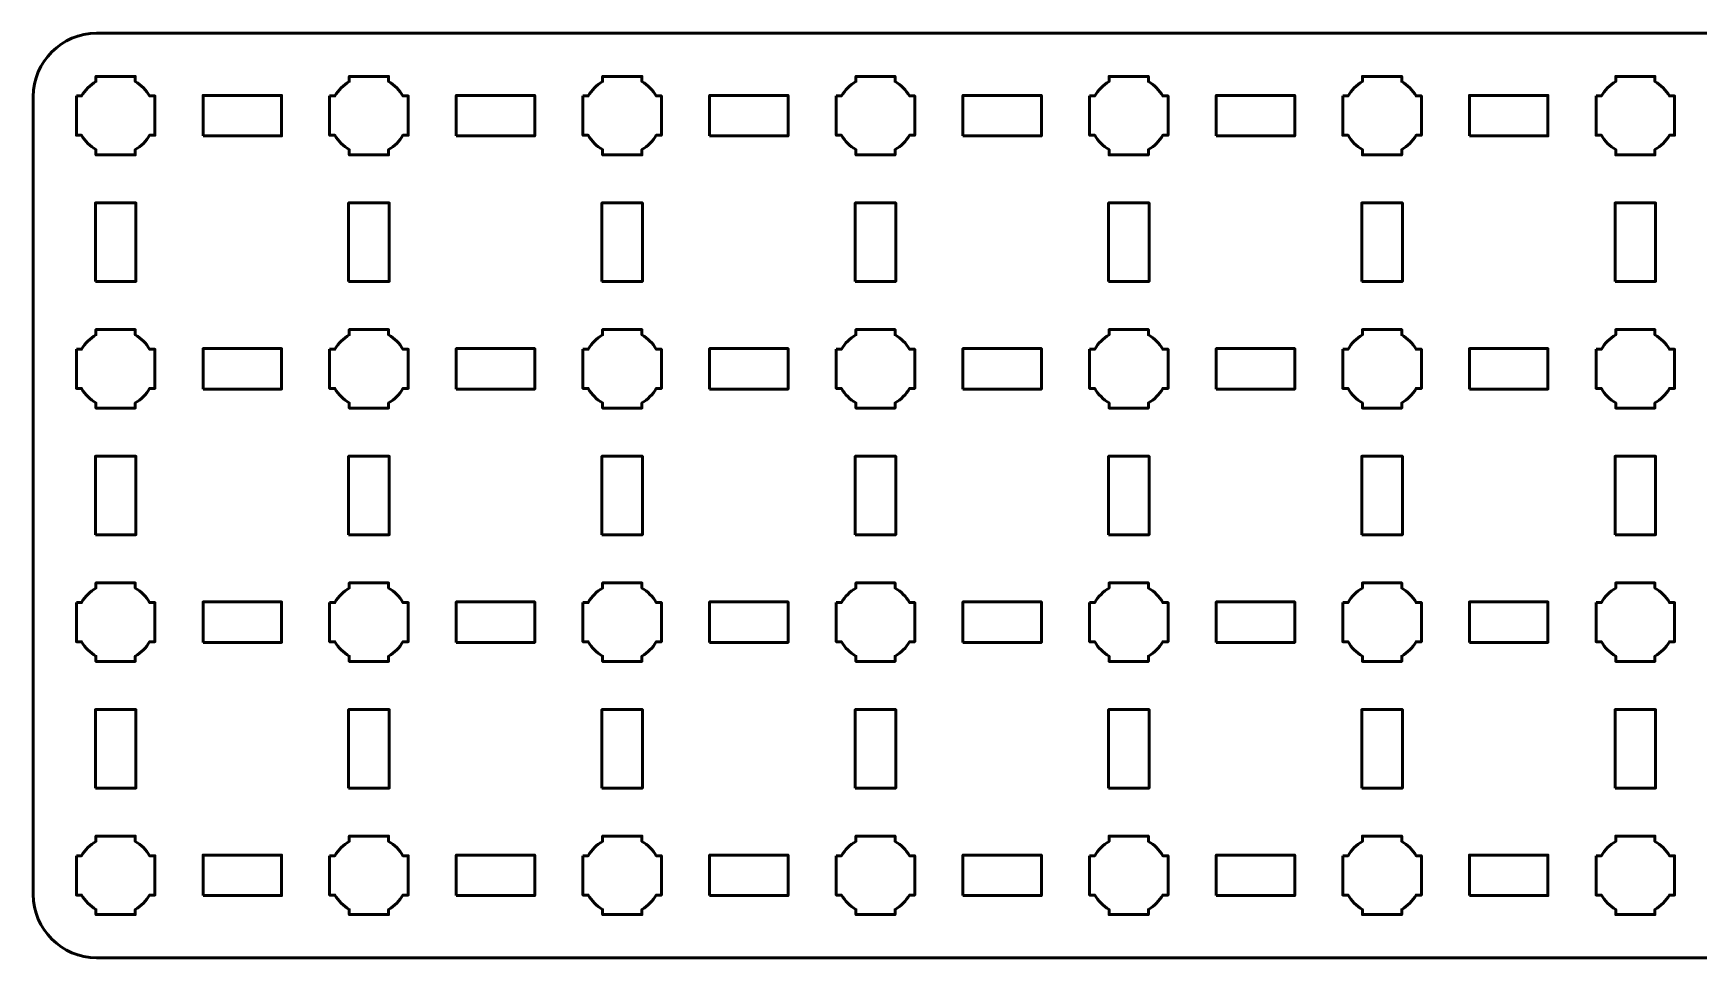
# Model space of a CAD drawing. Header units: centimetres. Extents: x -24.1 to 3.1, y -18.5 to -11.2.
# Drawn here: x -24.15 to -11, y -18.5 to -11.2 of the extents above; entities that cross this region are included whole.
import ezdxf

# ---------------------------------------------------------------- set-up
doc = ezdxf.new("R2010")
doc.units = ezdxf.units.CM
doc.header["$MEASUREMENT"] = 0
doc.layers.add('Layer 1', color=7, linetype='Continuous')

msp = doc.modelspace()

# ---------------------------------------------------------------- linework, layer by layer
at = {"layer": 'Layer 1', "color": 250, "lineweight": 53}
for points in [[(-22.81, -12.01), (-22.19, -12.01), (-22.19, -11.69), (-22.81, -11.69), (-22.81, -12.01)], [(-20.81, -12.01), (-20.19, -12.01), (-20.19, -11.69), (-20.81, -11.69), (-20.81, -12.01)], [(-18.81, -12.01), (-18.19, -12.01), (-18.19, -11.69), (-18.81, -11.69), (-18.81, -12.01)], [(-16.81, -12.01), (-16.19, -12.01), (-16.19, -11.69), (-16.81, -11.69), (-16.81, -12.01)], [(-14.81, -12.01), (-14.19, -12.01), (-14.19, -11.69), (-14.81, -11.69), (-14.81, -12.01)], [(-12.81, -12.01), (-12.19, -12.01), (-12.19, -11.69), (-12.81, -11.69), (-12.81, -12.01)], [(-23.66, -13.16), (-23.34, -13.16), (-23.34, -12.54), (-23.66, -12.54), (-23.66, -13.16)], [(-21.66, -13.16), (-21.34, -13.16), (-21.34, -12.54), (-21.66, -12.54), (-21.66, -13.16)], [(-19.66, -13.16), (-19.34, -13.16), (-19.34, -12.54), (-19.66, -12.54), (-19.66, -13.16)], [(-17.66, -13.16), (-17.34, -13.16), (-17.34, -12.54), (-17.66, -12.54), (-17.66, -13.16)], [(-15.66, -13.16), (-15.34, -13.16), (-15.34, -12.54), (-15.66, -12.54), (-15.66, -13.16)], [(-13.66, -13.16), (-13.34, -13.16), (-13.34, -12.54), (-13.66, -12.54), (-13.66, -13.16)], [(-11.66, -13.16), (-11.34, -13.16), (-11.34, -12.54), (-11.66, -12.54), (-11.66, -13.16)], [(-22.81, -14.01), (-22.19, -14.01), (-22.19, -13.69), (-22.81, -13.69), (-22.81, -14.01)], [(-20.81, -14.01), (-20.19, -14.01), (-20.19, -13.69), (-20.81, -13.69), (-20.81, -14.01)], [(-18.81, -14.01), (-18.19, -14.01), (-18.19, -13.69), (-18.81, -13.69), (-18.81, -14.01)], [(-16.81, -14.01), (-16.19, -14.01), (-16.19, -13.69), (-16.81, -13.69), (-16.81, -14.01)], [(-14.81, -14.01), (-14.19, -14.01), (-14.19, -13.69), (-14.81, -13.69), (-14.81, -14.01)], [(-12.81, -14.01), (-12.19, -14.01), (-12.19, -13.69), (-12.81, -13.69), (-12.81, -14.01)], [(-23.66, -15.16), (-23.34, -15.16), (-23.34, -14.54), (-23.66, -14.54), (-23.66, -15.16)], [(-21.66, -15.16), (-21.34, -15.16), (-21.34, -14.54), (-21.66, -14.54), (-21.66, -15.16)], [(-19.66, -15.16), (-19.34, -15.16), (-19.34, -14.54), (-19.66, -14.54), (-19.66, -15.16)], [(-17.66, -15.16), (-17.34, -15.16), (-17.34, -14.54), (-17.66, -14.54), (-17.66, -15.16)], [(-15.66, -15.16), (-15.34, -15.16), (-15.34, -14.54), (-15.66, -14.54), (-15.66, -15.16)], [(-13.66, -15.16), (-13.34, -15.16), (-13.34, -14.54), (-13.66, -14.54), (-13.66, -15.16)], [(-11.66, -15.16), (-11.34, -15.16), (-11.34, -14.54), (-11.66, -14.54), (-11.66, -15.16)], [(-22.81, -16.01), (-22.19, -16.01), (-22.19, -15.69), (-22.81, -15.69), (-22.81, -16.01)], [(-20.81, -16.01), (-20.19, -16.01), (-20.19, -15.69), (-20.81, -15.69), (-20.81, -16.01)], [(-18.81, -16.01), (-18.19, -16.01), (-18.19, -15.69), (-18.81, -15.69), (-18.81, -16.01)], [(-16.81, -16.01), (-16.19, -16.01), (-16.19, -15.69), (-16.81, -15.69), (-16.81, -16.01)], [(-14.81, -16.01), (-14.19, -16.01), (-14.19, -15.69), (-14.81, -15.69), (-14.81, -16.01)], [(-12.81, -16.01), (-12.19, -16.01), (-12.19, -15.69), (-12.81, -15.69), (-12.81, -16.01)], [(-23.66, -17.16), (-23.34, -17.16), (-23.34, -16.54), (-23.66, -16.54), (-23.66, -17.16)], [(-21.66, -17.16), (-21.34, -17.16), (-21.34, -16.54), (-21.66, -16.54), (-21.66, -17.16)], [(-19.66, -17.16), (-19.34, -17.16), (-19.34, -16.54), (-19.66, -16.54), (-19.66, -17.16)], [(-17.66, -17.16), (-17.34, -17.16), (-17.34, -16.54), (-17.66, -16.54), (-17.66, -17.16)], [(-15.66, -17.16), (-15.34, -17.16), (-15.34, -16.54), (-15.66, -16.54), (-15.66, -17.16)], [(-13.66, -17.16), (-13.34, -17.16), (-13.34, -16.54), (-13.66, -16.54), (-13.66, -17.16)], [(-11.66, -17.16), (-11.34, -17.16), (-11.34, -16.54), (-11.66, -16.54), (-11.66, -17.16)], [(-22.81, -18.01), (-22.19, -18.01), (-22.19, -17.69), (-22.81, -17.69), (-22.81, -18.01)], [(-20.81, -18.01), (-20.19, -18.01), (-20.19, -17.69), (-20.81, -17.69), (-20.81, -18.01)], [(-18.81, -18.01), (-18.19, -18.01), (-18.19, -17.69), (-18.81, -17.69), (-18.81, -18.01)], [(-16.81, -18.01), (-16.19, -18.01), (-16.19, -17.69), (-16.81, -17.69), (-16.81, -18.01)], [(-14.81, -18.01), (-14.19, -18.01), (-14.19, -17.69), (-14.81, -17.69), (-14.81, -18.01)], [(-12.81, -18.01), (-12.19, -18.01), (-12.19, -17.69), (-12.81, -17.69), (-12.81, -18.01)]]:
    msp.add_lwpolyline(points, close=True, dxfattribs=at)
msp.add_open_spline([(-24.15, -18), (-24.15, -18), (-24.15, -11.7), (-24.15, -11.7), (-24.15, -11.7), (-24.15, -11.42391), (-23.92609, -11.2), (-23.65, -11.2), (-23.65, -11.2), (-23.65, -11.2), (2.65, -11.2), (2.65, -11.2), (2.65, -11.2), (2.92609, -11.2), (3.15, -11.42391), (3.15, -11.7), (3.15, -11.7), (3.15, -11.7), (3.15, -18), (3.15, -18), (3.15, -18), (3.15, -18.27609), (2.92609, -18.5), (2.65, -18.5), (2.65, -18.5), (2.65, -18.5), (-23.65, -18.5), (-23.65, -18.5), (-23.65, -18.5), (-23.92609, -18.5), (-24.15, -18.27609), (-24.15, -18)], degree=3, knots=[0, 0, 0, 0, 0.125, 0.125, 0.125, 0.125, 0.25, 0.25, 0.25, 0.25, 0.375, 0.375, 0.375, 0.375, 0.5, 0.5, 0.5, 0.5, 0.625, 0.625, 0.625, 0.625, 0.75, 0.75, 0.75, 0.75, 0.875, 0.875, 0.875, 0.875, 1, 1, 1, 1], dxfattribs=at)
at = {"layer": 'Layer 1', "lineweight": 53}
for points in [[(-23.81, -11.695), (-23.81, -11.695), (-23.76851, -11.695), (-23.76851, -11.695), (-23.76851, -11.695), (-23.74128, -11.64795), (-23.70205, -11.60872), (-23.655, -11.58149), (-23.655, -11.58149), (-23.655, -11.58149), (-23.655, -11.54), (-23.655, -11.54), (-23.655, -11.54), (-23.655, -11.54), (-23.5, -11.54), (-23.5, -11.54), (-23.5, -11.54), (-23.5, -11.54), (-23.345, -11.54), (-23.345, -11.54), (-23.345, -11.54), (-23.345, -11.54), (-23.345, -11.58149), (-23.345, -11.58149), (-23.345, -11.58149), (-23.29795, -11.60872), (-23.25872, -11.64795), (-23.23149, -11.695), (-23.23149, -11.695), (-23.23149, -11.695), (-23.19, -11.695), (-23.19, -11.695), (-23.19, -11.695), (-23.19, -11.695), (-23.19, -11.85), (-23.19, -11.85), (-23.19, -11.85), (-23.19, -11.85), (-23.19, -12.005), (-23.19, -12.005), (-23.19, -12.005), (-23.19, -12.005), (-23.23149, -12.005), (-23.23149, -12.005), (-23.23149, -12.005), (-23.25872, -12.05205), (-23.29795, -12.09128), (-23.345, -12.11851), (-23.345, -12.11851), (-23.345, -12.11851), (-23.345, -12.16), (-23.345, -12.16), (-23.345, -12.16), (-23.345, -12.16), (-23.5, -12.16), (-23.5, -12.16), (-23.5, -12.16), (-23.5, -12.16), (-23.655, -12.16), (-23.655, -12.16), (-23.655, -12.16), (-23.655, -12.16), (-23.655, -12.11851), (-23.655, -12.11851), (-23.655, -12.11851), (-23.70205, -12.09128), (-23.74128, -12.05205), (-23.76851, -12.005), (-23.76851, -12.005), (-23.76851, -12.005), (-23.81, -12.005), (-23.81, -12.005), (-23.81, -12.005), (-23.81, -12.005), (-23.81, -11.85), (-23.81, -11.85), (-23.81, -11.85), (-23.81, -11.85), (-23.81, -11.695), (-23.81, -11.695)], [(-21.81, -11.695), (-21.81, -11.695), (-21.76851, -11.695), (-21.76851, -11.695), (-21.76851, -11.695), (-21.74128, -11.64795), (-21.70205, -11.60872), (-21.655, -11.58149), (-21.655, -11.58149), (-21.655, -11.58149), (-21.655, -11.54), (-21.655, -11.54), (-21.655, -11.54), (-21.655, -11.54), (-21.5, -11.54), (-21.5, -11.54), (-21.5, -11.54), (-21.5, -11.54), (-21.345, -11.54), (-21.345, -11.54), (-21.345, -11.54), (-21.345, -11.54), (-21.345, -11.58149), (-21.345, -11.58149), (-21.345, -11.58149), (-21.29795, -11.60872), (-21.25872, -11.64795), (-21.23149, -11.695), (-21.23149, -11.695), (-21.23149, -11.695), (-21.19, -11.695), (-21.19, -11.695), (-21.19, -11.695), (-21.19, -11.695), (-21.19, -11.85), (-21.19, -11.85), (-21.19, -11.85), (-21.19, -11.85), (-21.19, -12.005), (-21.19, -12.005), (-21.19, -12.005), (-21.19, -12.005), (-21.23149, -12.005), (-21.23149, -12.005), (-21.23149, -12.005), (-21.25872, -12.05205), (-21.29795, -12.09128), (-21.345, -12.11851), (-21.345, -12.11851), (-21.345, -12.11851), (-21.345, -12.16), (-21.345, -12.16), (-21.345, -12.16), (-21.345, -12.16), (-21.5, -12.16), (-21.5, -12.16), (-21.5, -12.16), (-21.5, -12.16), (-21.655, -12.16), (-21.655, -12.16), (-21.655, -12.16), (-21.655, -12.16), (-21.655, -12.11851), (-21.655, -12.11851), (-21.655, -12.11851), (-21.70205, -12.09128), (-21.74128, -12.05205), (-21.76851, -12.005), (-21.76851, -12.005), (-21.76851, -12.005), (-21.81, -12.005), (-21.81, -12.005), (-21.81, -12.005), (-21.81, -12.005), (-21.81, -11.85), (-21.81, -11.85), (-21.81, -11.85), (-21.81, -11.85), (-21.81, -11.695), (-21.81, -11.695)], [(-19.81, -11.695), (-19.81, -11.695), (-19.76851, -11.695), (-19.76851, -11.695), (-19.76851, -11.695), (-19.74128, -11.64795), (-19.70205, -11.60872), (-19.655, -11.58149), (-19.655, -11.58149), (-19.655, -11.58149), (-19.655, -11.54), (-19.655, -11.54), (-19.655, -11.54), (-19.655, -11.54), (-19.5, -11.54), (-19.5, -11.54), (-19.5, -11.54), (-19.5, -11.54), (-19.345, -11.54), (-19.345, -11.54), (-19.345, -11.54), (-19.345, -11.54), (-19.345, -11.58149), (-19.345, -11.58149), (-19.345, -11.58149), (-19.29795, -11.60872), (-19.25872, -11.64795), (-19.23149, -11.695), (-19.23149, -11.695), (-19.23149, -11.695), (-19.19, -11.695), (-19.19, -11.695), (-19.19, -11.695), (-19.19, -11.695), (-19.19, -11.85), (-19.19, -11.85), (-19.19, -11.85), (-19.19, -11.85), (-19.19, -12.005), (-19.19, -12.005), (-19.19, -12.005), (-19.19, -12.005), (-19.23149, -12.005), (-19.23149, -12.005), (-19.23149, -12.005), (-19.25872, -12.05205), (-19.29795, -12.09128), (-19.345, -12.11851), (-19.345, -12.11851), (-19.345, -12.11851), (-19.345, -12.16), (-19.345, -12.16), (-19.345, -12.16), (-19.345, -12.16), (-19.5, -12.16), (-19.5, -12.16), (-19.5, -12.16), (-19.5, -12.16), (-19.655, -12.16), (-19.655, -12.16), (-19.655, -12.16), (-19.655, -12.16), (-19.655, -12.11851), (-19.655, -12.11851), (-19.655, -12.11851), (-19.70205, -12.09128), (-19.74128, -12.05205), (-19.76851, -12.005), (-19.76851, -12.005), (-19.76851, -12.005), (-19.81, -12.005), (-19.81, -12.005), (-19.81, -12.005), (-19.81, -12.005), (-19.81, -11.85), (-19.81, -11.85), (-19.81, -11.85), (-19.81, -11.85), (-19.81, -11.695), (-19.81, -11.695)], [(-17.81, -11.695), (-17.81, -11.695), (-17.76851, -11.695), (-17.76851, -11.695), (-17.76851, -11.695), (-17.74128, -11.64795), (-17.70205, -11.60872), (-17.655, -11.58149), (-17.655, -11.58149), (-17.655, -11.58149), (-17.655, -11.54), (-17.655, -11.54), (-17.655, -11.54), (-17.655, -11.54), (-17.5, -11.54), (-17.5, -11.54), (-17.5, -11.54), (-17.5, -11.54), (-17.345, -11.54), (-17.345, -11.54), (-17.345, -11.54), (-17.345, -11.54), (-17.345, -11.58149), (-17.345, -11.58149), (-17.345, -11.58149), (-17.29795, -11.60872), (-17.25872, -11.64795), (-17.23149, -11.695), (-17.23149, -11.695), (-17.23149, -11.695), (-17.19, -11.695), (-17.19, -11.695), (-17.19, -11.695), (-17.19, -11.695), (-17.19, -11.85), (-17.19, -11.85), (-17.19, -11.85), (-17.19, -11.85), (-17.19, -12.005), (-17.19, -12.005), (-17.19, -12.005), (-17.19, -12.005), (-17.23149, -12.005), (-17.23149, -12.005), (-17.23149, -12.005), (-17.25872, -12.05205), (-17.29795, -12.09128), (-17.345, -12.11851), (-17.345, -12.11851), (-17.345, -12.11851), (-17.345, -12.16), (-17.345, -12.16), (-17.345, -12.16), (-17.345, -12.16), (-17.5, -12.16), (-17.5, -12.16), (-17.5, -12.16), (-17.5, -12.16), (-17.655, -12.16), (-17.655, -12.16), (-17.655, -12.16), (-17.655, -12.16), (-17.655, -12.11851), (-17.655, -12.11851), (-17.655, -12.11851), (-17.70205, -12.09128), (-17.74128, -12.05205), (-17.76851, -12.005), (-17.76851, -12.005), (-17.76851, -12.005), (-17.81, -12.005), (-17.81, -12.005), (-17.81, -12.005), (-17.81, -12.005), (-17.81, -11.85), (-17.81, -11.85), (-17.81, -11.85), (-17.81, -11.85), (-17.81, -11.695), (-17.81, -11.695)], [(-15.81, -11.695), (-15.81, -11.695), (-15.76851, -11.695), (-15.76851, -11.695), (-15.76851, -11.695), (-15.74128, -11.64795), (-15.70205, -11.60872), (-15.655, -11.58149), (-15.655, -11.58149), (-15.655, -11.58149), (-15.655, -11.54), (-15.655, -11.54), (-15.655, -11.54), (-15.655, -11.54), (-15.5, -11.54), (-15.5, -11.54), (-15.5, -11.54), (-15.5, -11.54), (-15.345, -11.54), (-15.345, -11.54), (-15.345, -11.54), (-15.345, -11.54), (-15.345, -11.58149), (-15.345, -11.58149), (-15.345, -11.58149), (-15.29795, -11.60872), (-15.25872, -11.64795), (-15.23149, -11.695), (-15.23149, -11.695), (-15.23149, -11.695), (-15.19, -11.695), (-15.19, -11.695), (-15.19, -11.695), (-15.19, -11.695), (-15.19, -11.85), (-15.19, -11.85), (-15.19, -11.85), (-15.19, -11.85), (-15.19, -12.005), (-15.19, -12.005), (-15.19, -12.005), (-15.19, -12.005), (-15.23149, -12.005), (-15.23149, -12.005), (-15.23149, -12.005), (-15.25872, -12.05205), (-15.29795, -12.09128), (-15.345, -12.11851), (-15.345, -12.11851), (-15.345, -12.11851), (-15.345, -12.16), (-15.345, -12.16), (-15.345, -12.16), (-15.345, -12.16), (-15.5, -12.16), (-15.5, -12.16), (-15.5, -12.16), (-15.5, -12.16), (-15.655, -12.16), (-15.655, -12.16), (-15.655, -12.16), (-15.655, -12.16), (-15.655, -12.11851), (-15.655, -12.11851), (-15.655, -12.11851), (-15.70205, -12.09128), (-15.74128, -12.05205), (-15.76851, -12.005), (-15.76851, -12.005), (-15.76851, -12.005), (-15.81, -12.005), (-15.81, -12.005), (-15.81, -12.005), (-15.81, -12.005), (-15.81, -11.85), (-15.81, -11.85), (-15.81, -11.85), (-15.81, -11.85), (-15.81, -11.695), (-15.81, -11.695)], [(-13.81, -11.695), (-13.81, -11.695), (-13.76851, -11.695), (-13.76851, -11.695), (-13.76851, -11.695), (-13.74128, -11.64795), (-13.70205, -11.60872), (-13.655, -11.58149), (-13.655, -11.58149), (-13.655, -11.58149), (-13.655, -11.54), (-13.655, -11.54), (-13.655, -11.54), (-13.655, -11.54), (-13.5, -11.54), (-13.5, -11.54), (-13.5, -11.54), (-13.5, -11.54), (-13.345, -11.54), (-13.345, -11.54), (-13.345, -11.54), (-13.345, -11.54), (-13.345, -11.58149), (-13.345, -11.58149), (-13.345, -11.58149), (-13.29795, -11.60872), (-13.25872, -11.64795), (-13.23149, -11.695), (-13.23149, -11.695), (-13.23149, -11.695), (-13.19, -11.695), (-13.19, -11.695), (-13.19, -11.695), (-13.19, -11.695), (-13.19, -11.85), (-13.19, -11.85), (-13.19, -11.85), (-13.19, -11.85), (-13.19, -12.005), (-13.19, -12.005), (-13.19, -12.005), (-13.19, -12.005), (-13.23149, -12.005), (-13.23149, -12.005), (-13.23149, -12.005), (-13.25872, -12.05205), (-13.29795, -12.09128), (-13.345, -12.11851), (-13.345, -12.11851), (-13.345, -12.11851), (-13.345, -12.16), (-13.345, -12.16), (-13.345, -12.16), (-13.345, -12.16), (-13.5, -12.16), (-13.5, -12.16), (-13.5, -12.16), (-13.5, -12.16), (-13.655, -12.16), (-13.655, -12.16), (-13.655, -12.16), (-13.655, -12.16), (-13.655, -12.11851), (-13.655, -12.11851), (-13.655, -12.11851), (-13.70205, -12.09128), (-13.74128, -12.05205), (-13.76851, -12.005), (-13.76851, -12.005), (-13.76851, -12.005), (-13.81, -12.005), (-13.81, -12.005), (-13.81, -12.005), (-13.81, -12.005), (-13.81, -11.85), (-13.81, -11.85), (-13.81, -11.85), (-13.81, -11.85), (-13.81, -11.695), (-13.81, -11.695)], [(-11.81, -11.695), (-11.81, -11.695), (-11.76851, -11.695), (-11.76851, -11.695), (-11.76851, -11.695), (-11.74128, -11.64795), (-11.70205, -11.60872), (-11.655, -11.58149), (-11.655, -11.58149), (-11.655, -11.58149), (-11.655, -11.54), (-11.655, -11.54), (-11.655, -11.54), (-11.655, -11.54), (-11.5, -11.54), (-11.5, -11.54), (-11.5, -11.54), (-11.5, -11.54), (-11.345, -11.54), (-11.345, -11.54), (-11.345, -11.54), (-11.345, -11.54), (-11.345, -11.58149), (-11.345, -11.58149), (-11.345, -11.58149), (-11.29795, -11.60872), (-11.25872, -11.64795), (-11.23149, -11.695), (-11.23149, -11.695), (-11.23149, -11.695), (-11.19, -11.695), (-11.19, -11.695), (-11.19, -11.695), (-11.19, -11.695), (-11.19, -11.85), (-11.19, -11.85), (-11.19, -11.85), (-11.19, -11.85), (-11.19, -12.005), (-11.19, -12.005), (-11.19, -12.005), (-11.19, -12.005), (-11.23149, -12.005), (-11.23149, -12.005), (-11.23149, -12.005), (-11.25872, -12.05205), (-11.29795, -12.09128), (-11.345, -12.11851), (-11.345, -12.11851), (-11.345, -12.11851), (-11.345, -12.16), (-11.345, -12.16), (-11.345, -12.16), (-11.345, -12.16), (-11.5, -12.16), (-11.5, -12.16), (-11.5, -12.16), (-11.5, -12.16), (-11.655, -12.16), (-11.655, -12.16), (-11.655, -12.16), (-11.655, -12.16), (-11.655, -12.11851), (-11.655, -12.11851), (-11.655, -12.11851), (-11.70205, -12.09128), (-11.74128, -12.05205), (-11.76851, -12.005), (-11.76851, -12.005), (-11.76851, -12.005), (-11.81, -12.005), (-11.81, -12.005), (-11.81, -12.005), (-11.81, -12.005), (-11.81, -11.85), (-11.81, -11.85), (-11.81, -11.85), (-11.81, -11.85), (-11.81, -11.695), (-11.81, -11.695)], [(-23.81, -13.695), (-23.81, -13.695), (-23.76851, -13.695), (-23.76851, -13.695), (-23.76851, -13.695), (-23.74128, -13.64795), (-23.70205, -13.60872), (-23.655, -13.58149), (-23.655, -13.58149), (-23.655, -13.58149), (-23.655, -13.54), (-23.655, -13.54), (-23.655, -13.54), (-23.655, -13.54), (-23.5, -13.54), (-23.5, -13.54), (-23.5, -13.54), (-23.5, -13.54), (-23.345, -13.54), (-23.345, -13.54), (-23.345, -13.54), (-23.345, -13.54), (-23.345, -13.58149), (-23.345, -13.58149), (-23.345, -13.58149), (-23.29795, -13.60872), (-23.25872, -13.64795), (-23.23149, -13.695), (-23.23149, -13.695), (-23.23149, -13.695), (-23.19, -13.695), (-23.19, -13.695), (-23.19, -13.695), (-23.19, -13.695), (-23.19, -13.85), (-23.19, -13.85), (-23.19, -13.85), (-23.19, -13.85), (-23.19, -14.005), (-23.19, -14.005), (-23.19, -14.005), (-23.19, -14.005), (-23.23149, -14.005), (-23.23149, -14.005), (-23.23149, -14.005), (-23.25872, -14.05205), (-23.29795, -14.09128), (-23.345, -14.11851), (-23.345, -14.11851), (-23.345, -14.11851), (-23.345, -14.16), (-23.345, -14.16), (-23.345, -14.16), (-23.345, -14.16), (-23.5, -14.16), (-23.5, -14.16), (-23.5, -14.16), (-23.5, -14.16), (-23.655, -14.16), (-23.655, -14.16), (-23.655, -14.16), (-23.655, -14.16), (-23.655, -14.11851), (-23.655, -14.11851), (-23.655, -14.11851), (-23.70205, -14.09128), (-23.74128, -14.05205), (-23.76851, -14.005), (-23.76851, -14.005), (-23.76851, -14.005), (-23.81, -14.005), (-23.81, -14.005), (-23.81, -14.005), (-23.81, -14.005), (-23.81, -13.85), (-23.81, -13.85), (-23.81, -13.85), (-23.81, -13.85), (-23.81, -13.695), (-23.81, -13.695)], [(-21.81, -13.695), (-21.81, -13.695), (-21.76851, -13.695), (-21.76851, -13.695), (-21.76851, -13.695), (-21.74128, -13.64795), (-21.70205, -13.60872), (-21.655, -13.58149), (-21.655, -13.58149), (-21.655, -13.58149), (-21.655, -13.54), (-21.655, -13.54), (-21.655, -13.54), (-21.655, -13.54), (-21.5, -13.54), (-21.5, -13.54), (-21.5, -13.54), (-21.5, -13.54), (-21.345, -13.54), (-21.345, -13.54), (-21.345, -13.54), (-21.345, -13.54), (-21.345, -13.58149), (-21.345, -13.58149), (-21.345, -13.58149), (-21.29795, -13.60872), (-21.25872, -13.64795), (-21.23149, -13.695), (-21.23149, -13.695), (-21.23149, -13.695), (-21.19, -13.695), (-21.19, -13.695), (-21.19, -13.695), (-21.19, -13.695), (-21.19, -13.85), (-21.19, -13.85), (-21.19, -13.85), (-21.19, -13.85), (-21.19, -14.005), (-21.19, -14.005), (-21.19, -14.005), (-21.19, -14.005), (-21.23149, -14.005), (-21.23149, -14.005), (-21.23149, -14.005), (-21.25872, -14.05205), (-21.29795, -14.09128), (-21.345, -14.11851), (-21.345, -14.11851), (-21.345, -14.11851), (-21.345, -14.16), (-21.345, -14.16), (-21.345, -14.16), (-21.345, -14.16), (-21.5, -14.16), (-21.5, -14.16), (-21.5, -14.16), (-21.5, -14.16), (-21.655, -14.16), (-21.655, -14.16), (-21.655, -14.16), (-21.655, -14.16), (-21.655, -14.11851), (-21.655, -14.11851), (-21.655, -14.11851), (-21.70205, -14.09128), (-21.74128, -14.05205), (-21.76851, -14.005), (-21.76851, -14.005), (-21.76851, -14.005), (-21.81, -14.005), (-21.81, -14.005), (-21.81, -14.005), (-21.81, -14.005), (-21.81, -13.85), (-21.81, -13.85), (-21.81, -13.85), (-21.81, -13.85), (-21.81, -13.695), (-21.81, -13.695)], [(-19.81, -13.695), (-19.81, -13.695), (-19.76851, -13.695), (-19.76851, -13.695), (-19.76851, -13.695), (-19.74128, -13.64795), (-19.70205, -13.60872), (-19.655, -13.58149), (-19.655, -13.58149), (-19.655, -13.58149), (-19.655, -13.54), (-19.655, -13.54), (-19.655, -13.54), (-19.655, -13.54), (-19.5, -13.54), (-19.5, -13.54), (-19.5, -13.54), (-19.5, -13.54), (-19.345, -13.54), (-19.345, -13.54), (-19.345, -13.54), (-19.345, -13.54), (-19.345, -13.58149), (-19.345, -13.58149), (-19.345, -13.58149), (-19.29795, -13.60872), (-19.25872, -13.64795), (-19.23149, -13.695), (-19.23149, -13.695), (-19.23149, -13.695), (-19.19, -13.695), (-19.19, -13.695), (-19.19, -13.695), (-19.19, -13.695), (-19.19, -13.85), (-19.19, -13.85), (-19.19, -13.85), (-19.19, -13.85), (-19.19, -14.005), (-19.19, -14.005), (-19.19, -14.005), (-19.19, -14.005), (-19.23149, -14.005), (-19.23149, -14.005), (-19.23149, -14.005), (-19.25872, -14.05205), (-19.29795, -14.09128), (-19.345, -14.11851), (-19.345, -14.11851), (-19.345, -14.11851), (-19.345, -14.16), (-19.345, -14.16), (-19.345, -14.16), (-19.345, -14.16), (-19.5, -14.16), (-19.5, -14.16), (-19.5, -14.16), (-19.5, -14.16), (-19.655, -14.16), (-19.655, -14.16), (-19.655, -14.16), (-19.655, -14.16), (-19.655, -14.11851), (-19.655, -14.11851), (-19.655, -14.11851), (-19.70205, -14.09128), (-19.74128, -14.05205), (-19.76851, -14.005), (-19.76851, -14.005), (-19.76851, -14.005), (-19.81, -14.005), (-19.81, -14.005), (-19.81, -14.005), (-19.81, -14.005), (-19.81, -13.85), (-19.81, -13.85), (-19.81, -13.85), (-19.81, -13.85), (-19.81, -13.695), (-19.81, -13.695)], [(-17.81, -13.695), (-17.81, -13.695), (-17.76851, -13.695), (-17.76851, -13.695), (-17.76851, -13.695), (-17.74128, -13.64795), (-17.70205, -13.60872), (-17.655, -13.58149), (-17.655, -13.58149), (-17.655, -13.58149), (-17.655, -13.54), (-17.655, -13.54), (-17.655, -13.54), (-17.655, -13.54), (-17.5, -13.54), (-17.5, -13.54), (-17.5, -13.54), (-17.5, -13.54), (-17.345, -13.54), (-17.345, -13.54), (-17.345, -13.54), (-17.345, -13.54), (-17.345, -13.58149), (-17.345, -13.58149), (-17.345, -13.58149), (-17.29795, -13.60872), (-17.25872, -13.64795), (-17.23149, -13.695), (-17.23149, -13.695), (-17.23149, -13.695), (-17.19, -13.695), (-17.19, -13.695), (-17.19, -13.695), (-17.19, -13.695), (-17.19, -13.85), (-17.19, -13.85), (-17.19, -13.85), (-17.19, -13.85), (-17.19, -14.005), (-17.19, -14.005), (-17.19, -14.005), (-17.19, -14.005), (-17.23149, -14.005), (-17.23149, -14.005), (-17.23149, -14.005), (-17.25872, -14.05205), (-17.29795, -14.09128), (-17.345, -14.11851), (-17.345, -14.11851), (-17.345, -14.11851), (-17.345, -14.16), (-17.345, -14.16), (-17.345, -14.16), (-17.345, -14.16), (-17.5, -14.16), (-17.5, -14.16), (-17.5, -14.16), (-17.5, -14.16), (-17.655, -14.16), (-17.655, -14.16), (-17.655, -14.16), (-17.655, -14.16), (-17.655, -14.11851), (-17.655, -14.11851), (-17.655, -14.11851), (-17.70205, -14.09128), (-17.74128, -14.05205), (-17.76851, -14.005), (-17.76851, -14.005), (-17.76851, -14.005), (-17.81, -14.005), (-17.81, -14.005), (-17.81, -14.005), (-17.81, -14.005), (-17.81, -13.85), (-17.81, -13.85), (-17.81, -13.85), (-17.81, -13.85), (-17.81, -13.695), (-17.81, -13.695)], [(-15.81, -13.695), (-15.81, -13.695), (-15.76851, -13.695), (-15.76851, -13.695), (-15.76851, -13.695), (-15.74128, -13.64795), (-15.70205, -13.60872), (-15.655, -13.58149), (-15.655, -13.58149), (-15.655, -13.58149), (-15.655, -13.54), (-15.655, -13.54), (-15.655, -13.54), (-15.655, -13.54), (-15.5, -13.54), (-15.5, -13.54), (-15.5, -13.54), (-15.5, -13.54), (-15.345, -13.54), (-15.345, -13.54), (-15.345, -13.54), (-15.345, -13.54), (-15.345, -13.58149), (-15.345, -13.58149), (-15.345, -13.58149), (-15.29795, -13.60872), (-15.25872, -13.64795), (-15.23149, -13.695), (-15.23149, -13.695), (-15.23149, -13.695), (-15.19, -13.695), (-15.19, -13.695), (-15.19, -13.695), (-15.19, -13.695), (-15.19, -13.85), (-15.19, -13.85), (-15.19, -13.85), (-15.19, -13.85), (-15.19, -14.005), (-15.19, -14.005), (-15.19, -14.005), (-15.19, -14.005), (-15.23149, -14.005), (-15.23149, -14.005), (-15.23149, -14.005), (-15.25872, -14.05205), (-15.29795, -14.09128), (-15.345, -14.11851), (-15.345, -14.11851), (-15.345, -14.11851), (-15.345, -14.16), (-15.345, -14.16), (-15.345, -14.16), (-15.345, -14.16), (-15.5, -14.16), (-15.5, -14.16), (-15.5, -14.16), (-15.5, -14.16), (-15.655, -14.16), (-15.655, -14.16), (-15.655, -14.16), (-15.655, -14.16), (-15.655, -14.11851), (-15.655, -14.11851), (-15.655, -14.11851), (-15.70205, -14.09128), (-15.74128, -14.05205), (-15.76851, -14.005), (-15.76851, -14.005), (-15.76851, -14.005), (-15.81, -14.005), (-15.81, -14.005), (-15.81, -14.005), (-15.81, -14.005), (-15.81, -13.85), (-15.81, -13.85), (-15.81, -13.85), (-15.81, -13.85), (-15.81, -13.695), (-15.81, -13.695)], [(-13.81, -13.695), (-13.81, -13.695), (-13.76851, -13.695), (-13.76851, -13.695), (-13.76851, -13.695), (-13.74128, -13.64795), (-13.70205, -13.60872), (-13.655, -13.58149), (-13.655, -13.58149), (-13.655, -13.58149), (-13.655, -13.54), (-13.655, -13.54), (-13.655, -13.54), (-13.655, -13.54), (-13.5, -13.54), (-13.5, -13.54), (-13.5, -13.54), (-13.5, -13.54), (-13.345, -13.54), (-13.345, -13.54), (-13.345, -13.54), (-13.345, -13.54), (-13.345, -13.58149), (-13.345, -13.58149), (-13.345, -13.58149), (-13.29795, -13.60872), (-13.25872, -13.64795), (-13.23149, -13.695), (-13.23149, -13.695), (-13.23149, -13.695), (-13.19, -13.695), (-13.19, -13.695), (-13.19, -13.695), (-13.19, -13.695), (-13.19, -13.85), (-13.19, -13.85), (-13.19, -13.85), (-13.19, -13.85), (-13.19, -14.005), (-13.19, -14.005), (-13.19, -14.005), (-13.19, -14.005), (-13.23149, -14.005), (-13.23149, -14.005), (-13.23149, -14.005), (-13.25872, -14.05205), (-13.29795, -14.09128), (-13.345, -14.11851), (-13.345, -14.11851), (-13.345, -14.11851), (-13.345, -14.16), (-13.345, -14.16), (-13.345, -14.16), (-13.345, -14.16), (-13.5, -14.16), (-13.5, -14.16), (-13.5, -14.16), (-13.5, -14.16), (-13.655, -14.16), (-13.655, -14.16), (-13.655, -14.16), (-13.655, -14.16), (-13.655, -14.11851), (-13.655, -14.11851), (-13.655, -14.11851), (-13.70205, -14.09128), (-13.74128, -14.05205), (-13.76851, -14.005), (-13.76851, -14.005), (-13.76851, -14.005), (-13.81, -14.005), (-13.81, -14.005), (-13.81, -14.005), (-13.81, -14.005), (-13.81, -13.85), (-13.81, -13.85), (-13.81, -13.85), (-13.81, -13.85), (-13.81, -13.695), (-13.81, -13.695)], [(-11.81, -13.695), (-11.81, -13.695), (-11.76851, -13.695), (-11.76851, -13.695), (-11.76851, -13.695), (-11.74128, -13.64795), (-11.70205, -13.60872), (-11.655, -13.58149), (-11.655, -13.58149), (-11.655, -13.58149), (-11.655, -13.54), (-11.655, -13.54), (-11.655, -13.54), (-11.655, -13.54), (-11.5, -13.54), (-11.5, -13.54), (-11.5, -13.54), (-11.5, -13.54), (-11.345, -13.54), (-11.345, -13.54), (-11.345, -13.54), (-11.345, -13.54), (-11.345, -13.58149), (-11.345, -13.58149), (-11.345, -13.58149), (-11.29795, -13.60872), (-11.25872, -13.64795), (-11.23149, -13.695), (-11.23149, -13.695), (-11.23149, -13.695), (-11.19, -13.695), (-11.19, -13.695), (-11.19, -13.695), (-11.19, -13.695), (-11.19, -13.85), (-11.19, -13.85), (-11.19, -13.85), (-11.19, -13.85), (-11.19, -14.005), (-11.19, -14.005), (-11.19, -14.005), (-11.19, -14.005), (-11.23149, -14.005), (-11.23149, -14.005), (-11.23149, -14.005), (-11.25872, -14.05205), (-11.29795, -14.09128), (-11.345, -14.11851), (-11.345, -14.11851), (-11.345, -14.11851), (-11.345, -14.16), (-11.345, -14.16), (-11.345, -14.16), (-11.345, -14.16), (-11.5, -14.16), (-11.5, -14.16), (-11.5, -14.16), (-11.5, -14.16), (-11.655, -14.16), (-11.655, -14.16), (-11.655, -14.16), (-11.655, -14.16), (-11.655, -14.11851), (-11.655, -14.11851), (-11.655, -14.11851), (-11.70205, -14.09128), (-11.74128, -14.05205), (-11.76851, -14.005), (-11.76851, -14.005), (-11.76851, -14.005), (-11.81, -14.005), (-11.81, -14.005), (-11.81, -14.005), (-11.81, -14.005), (-11.81, -13.85), (-11.81, -13.85), (-11.81, -13.85), (-11.81, -13.85), (-11.81, -13.695), (-11.81, -13.695)], [(-23.81, -15.695), (-23.81, -15.695), (-23.76851, -15.695), (-23.76851, -15.695), (-23.76851, -15.695), (-23.74128, -15.64795), (-23.70205, -15.60872), (-23.655, -15.58149), (-23.655, -15.58149), (-23.655, -15.58149), (-23.655, -15.54), (-23.655, -15.54), (-23.655, -15.54), (-23.655, -15.54), (-23.5, -15.54), (-23.5, -15.54), (-23.5, -15.54), (-23.5, -15.54), (-23.345, -15.54), (-23.345, -15.54), (-23.345, -15.54), (-23.345, -15.54), (-23.345, -15.58149), (-23.345, -15.58149), (-23.345, -15.58149), (-23.29795, -15.60872), (-23.25872, -15.64795), (-23.23149, -15.695), (-23.23149, -15.695), (-23.23149, -15.695), (-23.19, -15.695), (-23.19, -15.695), (-23.19, -15.695), (-23.19, -15.695), (-23.19, -15.85), (-23.19, -15.85), (-23.19, -15.85), (-23.19, -15.85), (-23.19, -16.005), (-23.19, -16.005), (-23.19, -16.005), (-23.19, -16.005), (-23.23149, -16.005), (-23.23149, -16.005), (-23.23149, -16.005), (-23.25872, -16.05205), (-23.29795, -16.09128), (-23.345, -16.11851), (-23.345, -16.11851), (-23.345, -16.11851), (-23.345, -16.16), (-23.345, -16.16), (-23.345, -16.16), (-23.345, -16.16), (-23.5, -16.16), (-23.5, -16.16), (-23.5, -16.16), (-23.5, -16.16), (-23.655, -16.16), (-23.655, -16.16), (-23.655, -16.16), (-23.655, -16.16), (-23.655, -16.11851), (-23.655, -16.11851), (-23.655, -16.11851), (-23.70205, -16.09128), (-23.74128, -16.05205), (-23.76851, -16.005), (-23.76851, -16.005), (-23.76851, -16.005), (-23.81, -16.005), (-23.81, -16.005), (-23.81, -16.005), (-23.81, -16.005), (-23.81, -15.85), (-23.81, -15.85), (-23.81, -15.85), (-23.81, -15.85), (-23.81, -15.695), (-23.81, -15.695)], [(-21.81, -15.695), (-21.81, -15.695), (-21.76851, -15.695), (-21.76851, -15.695), (-21.76851, -15.695), (-21.74128, -15.64795), (-21.70205, -15.60872), (-21.655, -15.58149), (-21.655, -15.58149), (-21.655, -15.58149), (-21.655, -15.54), (-21.655, -15.54), (-21.655, -15.54), (-21.655, -15.54), (-21.5, -15.54), (-21.5, -15.54), (-21.5, -15.54), (-21.5, -15.54), (-21.345, -15.54), (-21.345, -15.54), (-21.345, -15.54), (-21.345, -15.54), (-21.345, -15.58149), (-21.345, -15.58149), (-21.345, -15.58149), (-21.29795, -15.60872), (-21.25872, -15.64795), (-21.23149, -15.695), (-21.23149, -15.695), (-21.23149, -15.695), (-21.19, -15.695), (-21.19, -15.695), (-21.19, -15.695), (-21.19, -15.695), (-21.19, -15.85), (-21.19, -15.85), (-21.19, -15.85), (-21.19, -15.85), (-21.19, -16.005), (-21.19, -16.005), (-21.19, -16.005), (-21.19, -16.005), (-21.23149, -16.005), (-21.23149, -16.005), (-21.23149, -16.005), (-21.25872, -16.05205), (-21.29795, -16.09128), (-21.345, -16.11851), (-21.345, -16.11851), (-21.345, -16.11851), (-21.345, -16.16), (-21.345, -16.16), (-21.345, -16.16), (-21.345, -16.16), (-21.5, -16.16), (-21.5, -16.16), (-21.5, -16.16), (-21.5, -16.16), (-21.655, -16.16), (-21.655, -16.16), (-21.655, -16.16), (-21.655, -16.16), (-21.655, -16.11851), (-21.655, -16.11851), (-21.655, -16.11851), (-21.70205, -16.09128), (-21.74128, -16.05205), (-21.76851, -16.005), (-21.76851, -16.005), (-21.76851, -16.005), (-21.81, -16.005), (-21.81, -16.005), (-21.81, -16.005), (-21.81, -16.005), (-21.81, -15.85), (-21.81, -15.85), (-21.81, -15.85), (-21.81, -15.85), (-21.81, -15.695), (-21.81, -15.695)], [(-19.81, -15.695), (-19.81, -15.695), (-19.76851, -15.695), (-19.76851, -15.695), (-19.76851, -15.695), (-19.74128, -15.64795), (-19.70205, -15.60872), (-19.655, -15.58149), (-19.655, -15.58149), (-19.655, -15.58149), (-19.655, -15.54), (-19.655, -15.54), (-19.655, -15.54), (-19.655, -15.54), (-19.5, -15.54), (-19.5, -15.54), (-19.5, -15.54), (-19.5, -15.54), (-19.345, -15.54), (-19.345, -15.54), (-19.345, -15.54), (-19.345, -15.54), (-19.345, -15.58149), (-19.345, -15.58149), (-19.345, -15.58149), (-19.29795, -15.60872), (-19.25872, -15.64795), (-19.23149, -15.695), (-19.23149, -15.695), (-19.23149, -15.695), (-19.19, -15.695), (-19.19, -15.695), (-19.19, -15.695), (-19.19, -15.695), (-19.19, -15.85), (-19.19, -15.85), (-19.19, -15.85), (-19.19, -15.85), (-19.19, -16.005), (-19.19, -16.005), (-19.19, -16.005), (-19.19, -16.005), (-19.23149, -16.005), (-19.23149, -16.005), (-19.23149, -16.005), (-19.25872, -16.05205), (-19.29795, -16.09128), (-19.345, -16.11851), (-19.345, -16.11851), (-19.345, -16.11851), (-19.345, -16.16), (-19.345, -16.16), (-19.345, -16.16), (-19.345, -16.16), (-19.5, -16.16), (-19.5, -16.16), (-19.5, -16.16), (-19.5, -16.16), (-19.655, -16.16), (-19.655, -16.16), (-19.655, -16.16), (-19.655, -16.16), (-19.655, -16.11851), (-19.655, -16.11851), (-19.655, -16.11851), (-19.70205, -16.09128), (-19.74128, -16.05205), (-19.76851, -16.005), (-19.76851, -16.005), (-19.76851, -16.005), (-19.81, -16.005), (-19.81, -16.005), (-19.81, -16.005), (-19.81, -16.005), (-19.81, -15.85), (-19.81, -15.85), (-19.81, -15.85), (-19.81, -15.85), (-19.81, -15.695), (-19.81, -15.695)], [(-17.81, -15.695), (-17.81, -15.695), (-17.76851, -15.695), (-17.76851, -15.695), (-17.76851, -15.695), (-17.74128, -15.64795), (-17.70205, -15.60872), (-17.655, -15.58149), (-17.655, -15.58149), (-17.655, -15.58149), (-17.655, -15.54), (-17.655, -15.54), (-17.655, -15.54), (-17.655, -15.54), (-17.5, -15.54), (-17.5, -15.54), (-17.5, -15.54), (-17.5, -15.54), (-17.345, -15.54), (-17.345, -15.54), (-17.345, -15.54), (-17.345, -15.54), (-17.345, -15.58149), (-17.345, -15.58149), (-17.345, -15.58149), (-17.29795, -15.60872), (-17.25872, -15.64795), (-17.23149, -15.695), (-17.23149, -15.695), (-17.23149, -15.695), (-17.19, -15.695), (-17.19, -15.695), (-17.19, -15.695), (-17.19, -15.695), (-17.19, -15.85), (-17.19, -15.85), (-17.19, -15.85), (-17.19, -15.85), (-17.19, -16.005), (-17.19, -16.005), (-17.19, -16.005), (-17.19, -16.005), (-17.23149, -16.005), (-17.23149, -16.005), (-17.23149, -16.005), (-17.25872, -16.05205), (-17.29795, -16.09128), (-17.345, -16.11851), (-17.345, -16.11851), (-17.345, -16.11851), (-17.345, -16.16), (-17.345, -16.16), (-17.345, -16.16), (-17.345, -16.16), (-17.5, -16.16), (-17.5, -16.16), (-17.5, -16.16), (-17.5, -16.16), (-17.655, -16.16), (-17.655, -16.16), (-17.655, -16.16), (-17.655, -16.16), (-17.655, -16.11851), (-17.655, -16.11851), (-17.655, -16.11851), (-17.70205, -16.09128), (-17.74128, -16.05205), (-17.76851, -16.005), (-17.76851, -16.005), (-17.76851, -16.005), (-17.81, -16.005), (-17.81, -16.005), (-17.81, -16.005), (-17.81, -16.005), (-17.81, -15.85), (-17.81, -15.85), (-17.81, -15.85), (-17.81, -15.85), (-17.81, -15.695), (-17.81, -15.695)], [(-15.81, -15.695), (-15.81, -15.695), (-15.76851, -15.695), (-15.76851, -15.695), (-15.76851, -15.695), (-15.74128, -15.64795), (-15.70205, -15.60872), (-15.655, -15.58149), (-15.655, -15.58149), (-15.655, -15.58149), (-15.655, -15.54), (-15.655, -15.54), (-15.655, -15.54), (-15.655, -15.54), (-15.5, -15.54), (-15.5, -15.54), (-15.5, -15.54), (-15.5, -15.54), (-15.345, -15.54), (-15.345, -15.54), (-15.345, -15.54), (-15.345, -15.54), (-15.345, -15.58149), (-15.345, -15.58149), (-15.345, -15.58149), (-15.29795, -15.60872), (-15.25872, -15.64795), (-15.23149, -15.695), (-15.23149, -15.695), (-15.23149, -15.695), (-15.19, -15.695), (-15.19, -15.695), (-15.19, -15.695), (-15.19, -15.695), (-15.19, -15.85), (-15.19, -15.85), (-15.19, -15.85), (-15.19, -15.85), (-15.19, -16.005), (-15.19, -16.005), (-15.19, -16.005), (-15.19, -16.005), (-15.23149, -16.005), (-15.23149, -16.005), (-15.23149, -16.005), (-15.25872, -16.05205), (-15.29795, -16.09128), (-15.345, -16.11851), (-15.345, -16.11851), (-15.345, -16.11851), (-15.345, -16.16), (-15.345, -16.16), (-15.345, -16.16), (-15.345, -16.16), (-15.5, -16.16), (-15.5, -16.16), (-15.5, -16.16), (-15.5, -16.16), (-15.655, -16.16), (-15.655, -16.16), (-15.655, -16.16), (-15.655, -16.16), (-15.655, -16.11851), (-15.655, -16.11851), (-15.655, -16.11851), (-15.70205, -16.09128), (-15.74128, -16.05205), (-15.76851, -16.005), (-15.76851, -16.005), (-15.76851, -16.005), (-15.81, -16.005), (-15.81, -16.005), (-15.81, -16.005), (-15.81, -16.005), (-15.81, -15.85), (-15.81, -15.85), (-15.81, -15.85), (-15.81, -15.85), (-15.81, -15.695), (-15.81, -15.695)], [(-13.81, -15.695), (-13.81, -15.695), (-13.76851, -15.695), (-13.76851, -15.695), (-13.76851, -15.695), (-13.74128, -15.64795), (-13.70205, -15.60872), (-13.655, -15.58149), (-13.655, -15.58149), (-13.655, -15.58149), (-13.655, -15.54), (-13.655, -15.54), (-13.655, -15.54), (-13.655, -15.54), (-13.5, -15.54), (-13.5, -15.54), (-13.5, -15.54), (-13.5, -15.54), (-13.345, -15.54), (-13.345, -15.54), (-13.345, -15.54), (-13.345, -15.54), (-13.345, -15.58149), (-13.345, -15.58149), (-13.345, -15.58149), (-13.29795, -15.60872), (-13.25872, -15.64795), (-13.23149, -15.695), (-13.23149, -15.695), (-13.23149, -15.695), (-13.19, -15.695), (-13.19, -15.695), (-13.19, -15.695), (-13.19, -15.695), (-13.19, -15.85), (-13.19, -15.85), (-13.19, -15.85), (-13.19, -15.85), (-13.19, -16.005), (-13.19, -16.005), (-13.19, -16.005), (-13.19, -16.005), (-13.23149, -16.005), (-13.23149, -16.005), (-13.23149, -16.005), (-13.25872, -16.05205), (-13.29795, -16.09128), (-13.345, -16.11851), (-13.345, -16.11851), (-13.345, -16.11851), (-13.345, -16.16), (-13.345, -16.16), (-13.345, -16.16), (-13.345, -16.16), (-13.5, -16.16), (-13.5, -16.16), (-13.5, -16.16), (-13.5, -16.16), (-13.655, -16.16), (-13.655, -16.16), (-13.655, -16.16), (-13.655, -16.16), (-13.655, -16.11851), (-13.655, -16.11851), (-13.655, -16.11851), (-13.70205, -16.09128), (-13.74128, -16.05205), (-13.76851, -16.005), (-13.76851, -16.005), (-13.76851, -16.005), (-13.81, -16.005), (-13.81, -16.005), (-13.81, -16.005), (-13.81, -16.005), (-13.81, -15.85), (-13.81, -15.85), (-13.81, -15.85), (-13.81, -15.85), (-13.81, -15.695), (-13.81, -15.695)], [(-11.81, -15.695), (-11.81, -15.695), (-11.76851, -15.695), (-11.76851, -15.695), (-11.76851, -15.695), (-11.74128, -15.64795), (-11.70205, -15.60872), (-11.655, -15.58149), (-11.655, -15.58149), (-11.655, -15.58149), (-11.655, -15.54), (-11.655, -15.54), (-11.655, -15.54), (-11.655, -15.54), (-11.5, -15.54), (-11.5, -15.54), (-11.5, -15.54), (-11.5, -15.54), (-11.345, -15.54), (-11.345, -15.54), (-11.345, -15.54), (-11.345, -15.54), (-11.345, -15.58149), (-11.345, -15.58149), (-11.345, -15.58149), (-11.29795, -15.60872), (-11.25872, -15.64795), (-11.23149, -15.695), (-11.23149, -15.695), (-11.23149, -15.695), (-11.19, -15.695), (-11.19, -15.695), (-11.19, -15.695), (-11.19, -15.695), (-11.19, -15.85), (-11.19, -15.85), (-11.19, -15.85), (-11.19, -15.85), (-11.19, -16.005), (-11.19, -16.005), (-11.19, -16.005), (-11.19, -16.005), (-11.23149, -16.005), (-11.23149, -16.005), (-11.23149, -16.005), (-11.25872, -16.05205), (-11.29795, -16.09128), (-11.345, -16.11851), (-11.345, -16.11851), (-11.345, -16.11851), (-11.345, -16.16), (-11.345, -16.16), (-11.345, -16.16), (-11.345, -16.16), (-11.5, -16.16), (-11.5, -16.16), (-11.5, -16.16), (-11.5, -16.16), (-11.655, -16.16), (-11.655, -16.16), (-11.655, -16.16), (-11.655, -16.16), (-11.655, -16.11851), (-11.655, -16.11851), (-11.655, -16.11851), (-11.70205, -16.09128), (-11.74128, -16.05205), (-11.76851, -16.005), (-11.76851, -16.005), (-11.76851, -16.005), (-11.81, -16.005), (-11.81, -16.005), (-11.81, -16.005), (-11.81, -16.005), (-11.81, -15.85), (-11.81, -15.85), (-11.81, -15.85), (-11.81, -15.85), (-11.81, -15.695), (-11.81, -15.695)], [(-23.81, -17.695), (-23.81, -17.695), (-23.76851, -17.695), (-23.76851, -17.695), (-23.76851, -17.695), (-23.74128, -17.64795), (-23.70205, -17.60872), (-23.655, -17.58149), (-23.655, -17.58149), (-23.655, -17.58149), (-23.655, -17.54), (-23.655, -17.54), (-23.655, -17.54), (-23.655, -17.54), (-23.5, -17.54), (-23.5, -17.54), (-23.5, -17.54), (-23.5, -17.54), (-23.345, -17.54), (-23.345, -17.54), (-23.345, -17.54), (-23.345, -17.54), (-23.345, -17.58149), (-23.345, -17.58149), (-23.345, -17.58149), (-23.29795, -17.60872), (-23.25872, -17.64795), (-23.23149, -17.695), (-23.23149, -17.695), (-23.23149, -17.695), (-23.19, -17.695), (-23.19, -17.695), (-23.19, -17.695), (-23.19, -17.695), (-23.19, -17.85), (-23.19, -17.85), (-23.19, -17.85), (-23.19, -17.85), (-23.19, -18.005), (-23.19, -18.005), (-23.19, -18.005), (-23.19, -18.005), (-23.23149, -18.005), (-23.23149, -18.005), (-23.23149, -18.005), (-23.25872, -18.05205), (-23.29795, -18.09128), (-23.345, -18.11851), (-23.345, -18.11851), (-23.345, -18.11851), (-23.345, -18.16), (-23.345, -18.16), (-23.345, -18.16), (-23.345, -18.16), (-23.5, -18.16), (-23.5, -18.16), (-23.5, -18.16), (-23.5, -18.16), (-23.655, -18.16), (-23.655, -18.16), (-23.655, -18.16), (-23.655, -18.16), (-23.655, -18.11851), (-23.655, -18.11851), (-23.655, -18.11851), (-23.70205, -18.09128), (-23.74128, -18.05205), (-23.76851, -18.005), (-23.76851, -18.005), (-23.76851, -18.005), (-23.81, -18.005), (-23.81, -18.005), (-23.81, -18.005), (-23.81, -18.005), (-23.81, -17.85), (-23.81, -17.85), (-23.81, -17.85), (-23.81, -17.85), (-23.81, -17.695), (-23.81, -17.695)], [(-21.81, -17.695), (-21.81, -17.695), (-21.76851, -17.695), (-21.76851, -17.695), (-21.76851, -17.695), (-21.74128, -17.64795), (-21.70205, -17.60872), (-21.655, -17.58149), (-21.655, -17.58149), (-21.655, -17.58149), (-21.655, -17.54), (-21.655, -17.54), (-21.655, -17.54), (-21.655, -17.54), (-21.5, -17.54), (-21.5, -17.54), (-21.5, -17.54), (-21.5, -17.54), (-21.345, -17.54), (-21.345, -17.54), (-21.345, -17.54), (-21.345, -17.54), (-21.345, -17.58149), (-21.345, -17.58149), (-21.345, -17.58149), (-21.29795, -17.60872), (-21.25872, -17.64795), (-21.23149, -17.695), (-21.23149, -17.695), (-21.23149, -17.695), (-21.19, -17.695), (-21.19, -17.695), (-21.19, -17.695), (-21.19, -17.695), (-21.19, -17.85), (-21.19, -17.85), (-21.19, -17.85), (-21.19, -17.85), (-21.19, -18.005), (-21.19, -18.005), (-21.19, -18.005), (-21.19, -18.005), (-21.23149, -18.005), (-21.23149, -18.005), (-21.23149, -18.005), (-21.25872, -18.05205), (-21.29795, -18.09128), (-21.345, -18.11851), (-21.345, -18.11851), (-21.345, -18.11851), (-21.345, -18.16), (-21.345, -18.16), (-21.345, -18.16), (-21.345, -18.16), (-21.5, -18.16), (-21.5, -18.16), (-21.5, -18.16), (-21.5, -18.16), (-21.655, -18.16), (-21.655, -18.16), (-21.655, -18.16), (-21.655, -18.16), (-21.655, -18.11851), (-21.655, -18.11851), (-21.655, -18.11851), (-21.70205, -18.09128), (-21.74128, -18.05205), (-21.76851, -18.005), (-21.76851, -18.005), (-21.76851, -18.005), (-21.81, -18.005), (-21.81, -18.005), (-21.81, -18.005), (-21.81, -18.005), (-21.81, -17.85), (-21.81, -17.85), (-21.81, -17.85), (-21.81, -17.85), (-21.81, -17.695), (-21.81, -17.695)], [(-19.81, -17.695), (-19.81, -17.695), (-19.76851, -17.695), (-19.76851, -17.695), (-19.76851, -17.695), (-19.74128, -17.64795), (-19.70205, -17.60872), (-19.655, -17.58149), (-19.655, -17.58149), (-19.655, -17.58149), (-19.655, -17.54), (-19.655, -17.54), (-19.655, -17.54), (-19.655, -17.54), (-19.5, -17.54), (-19.5, -17.54), (-19.5, -17.54), (-19.5, -17.54), (-19.345, -17.54), (-19.345, -17.54), (-19.345, -17.54), (-19.345, -17.54), (-19.345, -17.58149), (-19.345, -17.58149), (-19.345, -17.58149), (-19.29795, -17.60872), (-19.25872, -17.64795), (-19.23149, -17.695), (-19.23149, -17.695), (-19.23149, -17.695), (-19.19, -17.695), (-19.19, -17.695), (-19.19, -17.695), (-19.19, -17.695), (-19.19, -17.85), (-19.19, -17.85), (-19.19, -17.85), (-19.19, -17.85), (-19.19, -18.005), (-19.19, -18.005), (-19.19, -18.005), (-19.19, -18.005), (-19.23149, -18.005), (-19.23149, -18.005), (-19.23149, -18.005), (-19.25872, -18.05205), (-19.29795, -18.09128), (-19.345, -18.11851), (-19.345, -18.11851), (-19.345, -18.11851), (-19.345, -18.16), (-19.345, -18.16), (-19.345, -18.16), (-19.345, -18.16), (-19.5, -18.16), (-19.5, -18.16), (-19.5, -18.16), (-19.5, -18.16), (-19.655, -18.16), (-19.655, -18.16), (-19.655, -18.16), (-19.655, -18.16), (-19.655, -18.11851), (-19.655, -18.11851), (-19.655, -18.11851), (-19.70205, -18.09128), (-19.74128, -18.05205), (-19.76851, -18.005), (-19.76851, -18.005), (-19.76851, -18.005), (-19.81, -18.005), (-19.81, -18.005), (-19.81, -18.005), (-19.81, -18.005), (-19.81, -17.85), (-19.81, -17.85), (-19.81, -17.85), (-19.81, -17.85), (-19.81, -17.695), (-19.81, -17.695)], [(-17.81, -17.695), (-17.81, -17.695), (-17.76851, -17.695), (-17.76851, -17.695), (-17.76851, -17.695), (-17.74128, -17.64795), (-17.70205, -17.60872), (-17.655, -17.58149), (-17.655, -17.58149), (-17.655, -17.58149), (-17.655, -17.54), (-17.655, -17.54), (-17.655, -17.54), (-17.655, -17.54), (-17.5, -17.54), (-17.5, -17.54), (-17.5, -17.54), (-17.5, -17.54), (-17.345, -17.54), (-17.345, -17.54), (-17.345, -17.54), (-17.345, -17.54), (-17.345, -17.58149), (-17.345, -17.58149), (-17.345, -17.58149), (-17.29795, -17.60872), (-17.25872, -17.64795), (-17.23149, -17.695), (-17.23149, -17.695), (-17.23149, -17.695), (-17.19, -17.695), (-17.19, -17.695), (-17.19, -17.695), (-17.19, -17.695), (-17.19, -17.85), (-17.19, -17.85), (-17.19, -17.85), (-17.19, -17.85), (-17.19, -18.005), (-17.19, -18.005), (-17.19, -18.005), (-17.19, -18.005), (-17.23149, -18.005), (-17.23149, -18.005), (-17.23149, -18.005), (-17.25872, -18.05205), (-17.29795, -18.09128), (-17.345, -18.11851), (-17.345, -18.11851), (-17.345, -18.11851), (-17.345, -18.16), (-17.345, -18.16), (-17.345, -18.16), (-17.345, -18.16), (-17.5, -18.16), (-17.5, -18.16), (-17.5, -18.16), (-17.5, -18.16), (-17.655, -18.16), (-17.655, -18.16), (-17.655, -18.16), (-17.655, -18.16), (-17.655, -18.11851), (-17.655, -18.11851), (-17.655, -18.11851), (-17.70205, -18.09128), (-17.74128, -18.05205), (-17.76851, -18.005), (-17.76851, -18.005), (-17.76851, -18.005), (-17.81, -18.005), (-17.81, -18.005), (-17.81, -18.005), (-17.81, -18.005), (-17.81, -17.85), (-17.81, -17.85), (-17.81, -17.85), (-17.81, -17.85), (-17.81, -17.695), (-17.81, -17.695)], [(-15.81, -17.695), (-15.81, -17.695), (-15.76851, -17.695), (-15.76851, -17.695), (-15.76851, -17.695), (-15.74128, -17.64795), (-15.70205, -17.60872), (-15.655, -17.58149), (-15.655, -17.58149), (-15.655, -17.58149), (-15.655, -17.54), (-15.655, -17.54), (-15.655, -17.54), (-15.655, -17.54), (-15.5, -17.54), (-15.5, -17.54), (-15.5, -17.54), (-15.5, -17.54), (-15.345, -17.54), (-15.345, -17.54), (-15.345, -17.54), (-15.345, -17.54), (-15.345, -17.58149), (-15.345, -17.58149), (-15.345, -17.58149), (-15.29795, -17.60872), (-15.25872, -17.64795), (-15.23149, -17.695), (-15.23149, -17.695), (-15.23149, -17.695), (-15.19, -17.695), (-15.19, -17.695), (-15.19, -17.695), (-15.19, -17.695), (-15.19, -17.85), (-15.19, -17.85), (-15.19, -17.85), (-15.19, -17.85), (-15.19, -18.005), (-15.19, -18.005), (-15.19, -18.005), (-15.19, -18.005), (-15.23149, -18.005), (-15.23149, -18.005), (-15.23149, -18.005), (-15.25872, -18.05205), (-15.29795, -18.09128), (-15.345, -18.11851), (-15.345, -18.11851), (-15.345, -18.11851), (-15.345, -18.16), (-15.345, -18.16), (-15.345, -18.16), (-15.345, -18.16), (-15.5, -18.16), (-15.5, -18.16), (-15.5, -18.16), (-15.5, -18.16), (-15.655, -18.16), (-15.655, -18.16), (-15.655, -18.16), (-15.655, -18.16), (-15.655, -18.11851), (-15.655, -18.11851), (-15.655, -18.11851), (-15.70205, -18.09128), (-15.74128, -18.05205), (-15.76851, -18.005), (-15.76851, -18.005), (-15.76851, -18.005), (-15.81, -18.005), (-15.81, -18.005), (-15.81, -18.005), (-15.81, -18.005), (-15.81, -17.85), (-15.81, -17.85), (-15.81, -17.85), (-15.81, -17.85), (-15.81, -17.695), (-15.81, -17.695)], [(-13.81, -17.695), (-13.81, -17.695), (-13.76851, -17.695), (-13.76851, -17.695), (-13.76851, -17.695), (-13.74128, -17.64795), (-13.70205, -17.60872), (-13.655, -17.58149), (-13.655, -17.58149), (-13.655, -17.58149), (-13.655, -17.54), (-13.655, -17.54), (-13.655, -17.54), (-13.655, -17.54), (-13.5, -17.54), (-13.5, -17.54), (-13.5, -17.54), (-13.5, -17.54), (-13.345, -17.54), (-13.345, -17.54), (-13.345, -17.54), (-13.345, -17.54), (-13.345, -17.58149), (-13.345, -17.58149), (-13.345, -17.58149), (-13.29795, -17.60872), (-13.25872, -17.64795), (-13.23149, -17.695), (-13.23149, -17.695), (-13.23149, -17.695), (-13.19, -17.695), (-13.19, -17.695), (-13.19, -17.695), (-13.19, -17.695), (-13.19, -17.85), (-13.19, -17.85), (-13.19, -17.85), (-13.19, -17.85), (-13.19, -18.005), (-13.19, -18.005), (-13.19, -18.005), (-13.19, -18.005), (-13.23149, -18.005), (-13.23149, -18.005), (-13.23149, -18.005), (-13.25872, -18.05205), (-13.29795, -18.09128), (-13.345, -18.11851), (-13.345, -18.11851), (-13.345, -18.11851), (-13.345, -18.16), (-13.345, -18.16), (-13.345, -18.16), (-13.345, -18.16), (-13.5, -18.16), (-13.5, -18.16), (-13.5, -18.16), (-13.5, -18.16), (-13.655, -18.16), (-13.655, -18.16), (-13.655, -18.16), (-13.655, -18.16), (-13.655, -18.11851), (-13.655, -18.11851), (-13.655, -18.11851), (-13.70205, -18.09128), (-13.74128, -18.05205), (-13.76851, -18.005), (-13.76851, -18.005), (-13.76851, -18.005), (-13.81, -18.005), (-13.81, -18.005), (-13.81, -18.005), (-13.81, -18.005), (-13.81, -17.85), (-13.81, -17.85), (-13.81, -17.85), (-13.81, -17.85), (-13.81, -17.695), (-13.81, -17.695)], [(-11.81, -17.695), (-11.81, -17.695), (-11.76851, -17.695), (-11.76851, -17.695), (-11.76851, -17.695), (-11.74128, -17.64795), (-11.70205, -17.60872), (-11.655, -17.58149), (-11.655, -17.58149), (-11.655, -17.58149), (-11.655, -17.54), (-11.655, -17.54), (-11.655, -17.54), (-11.655, -17.54), (-11.5, -17.54), (-11.5, -17.54), (-11.5, -17.54), (-11.5, -17.54), (-11.345, -17.54), (-11.345, -17.54), (-11.345, -17.54), (-11.345, -17.54), (-11.345, -17.58149), (-11.345, -17.58149), (-11.345, -17.58149), (-11.29795, -17.60872), (-11.25872, -17.64795), (-11.23149, -17.695), (-11.23149, -17.695), (-11.23149, -17.695), (-11.19, -17.695), (-11.19, -17.695), (-11.19, -17.695), (-11.19, -17.695), (-11.19, -17.85), (-11.19, -17.85), (-11.19, -17.85), (-11.19, -17.85), (-11.19, -18.005), (-11.19, -18.005), (-11.19, -18.005), (-11.19, -18.005), (-11.23149, -18.005), (-11.23149, -18.005), (-11.23149, -18.005), (-11.25872, -18.05205), (-11.29795, -18.09128), (-11.345, -18.11851), (-11.345, -18.11851), (-11.345, -18.11851), (-11.345, -18.16), (-11.345, -18.16), (-11.345, -18.16), (-11.345, -18.16), (-11.5, -18.16), (-11.5, -18.16), (-11.5, -18.16), (-11.5, -18.16), (-11.655, -18.16), (-11.655, -18.16), (-11.655, -18.16), (-11.655, -18.16), (-11.655, -18.11851), (-11.655, -18.11851), (-11.655, -18.11851), (-11.70205, -18.09128), (-11.74128, -18.05205), (-11.76851, -18.005), (-11.76851, -18.005), (-11.76851, -18.005), (-11.81, -18.005), (-11.81, -18.005), (-11.81, -18.005), (-11.81, -18.005), (-11.81, -17.85), (-11.81, -17.85), (-11.81, -17.85), (-11.81, -17.85), (-11.81, -17.695), (-11.81, -17.695)]]:
    msp.add_open_spline(points, degree=3, knots=[0, 0, 0, 0, 0.05, 0.05, 0.05, 0.05, 0.1, 0.1, 0.1, 0.1, 0.15, 0.15, 0.15, 0.15, 0.2, 0.2, 0.2, 0.2, 0.25, 0.25, 0.25, 0.25, 0.3, 0.3, 0.3, 0.3, 0.35, 0.35, 0.35, 0.35, 0.4, 0.4, 0.4, 0.4, 0.45, 0.45, 0.45, 0.45, 0.5, 0.5, 0.5, 0.5, 0.55, 0.55, 0.55, 0.55, 0.6, 0.6, 0.6, 0.6, 0.65, 0.65, 0.65, 0.65, 0.7, 0.7, 0.7, 0.7, 0.75, 0.75, 0.75, 0.75, 0.8, 0.8, 0.8, 0.8, 0.85, 0.85, 0.85, 0.85, 0.9, 0.9, 0.9, 0.9, 0.95, 0.95, 0.95, 0.95, 1, 1, 1, 1], dxfattribs=at)

doc.saveas('drawing.dxf')
